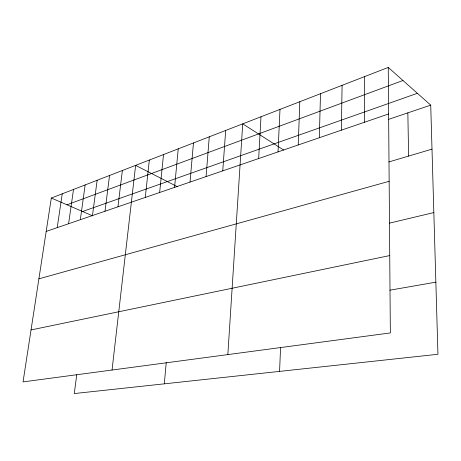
<?xml version="1.0" encoding="UTF-8"?>
<svg xmlns="http://www.w3.org/2000/svg" width="461" height="461" viewBox="0 0 461 461"><rect width="100%" height="100%" fill="white"/><g stroke="black" fill="none" stroke-linecap="round" stroke-linejoin="round"><path stroke-width="0.69" d="M364.455 122.251L364.645 76.589M341.382 130.169L342.079 85.337M319.329 137.73L320.487 93.71M298.232 144.967L299.817 101.72M279.579 371.382L280.57 347.312M278.029 151.9L279.994 109.407M258.656 158.544L260.984 116.777M227.843 354.595L242.722 123.853L283.728 150.073M222.749 170.858L225.683 130.457M206.079 176.58L209.277 136.819M190.024 182.083L193.47 142.945M164.295 383.834L166.265 362.288M174.558 187.385L178.234 148.851M159.65 192.502L163.528 154.55M145.267 197.435L149.335 160.053M112.04 370.033L135.62 165.372L177.197 186.607M117.964 206.799L122.367 170.507M104.999 211.247L109.551 175.474M76.739 374.747L74.284 393.561L437.95 354.279L430.724 105.131L388.254 67.439L51.309 198.051L23.05 381.898L390.346 332.928L388.254 67.439M92.459 215.546L97.15 180.286M80.329 219.707L85.141 184.936M68.585 223.735L73.512 189.448M57.21 227.642L62.241 193.816M66.978 204.788L402.96 80.496M82.577 211.501L417.384 93.295M46.181 231.422L388.617 113.965M388.583 119.37L430.724 105.131M388.917 161.932L431.997 149.139M38.897 278.83L389.153 181.3M389.401 223.159L433.841 212.567M31.037 329.938L389.735 255.573M389.845 290.188L435.858 282.172M51.309 198.051L92.77 215.886M407.852 112.859L408.607 156.083"/></g></svg>
